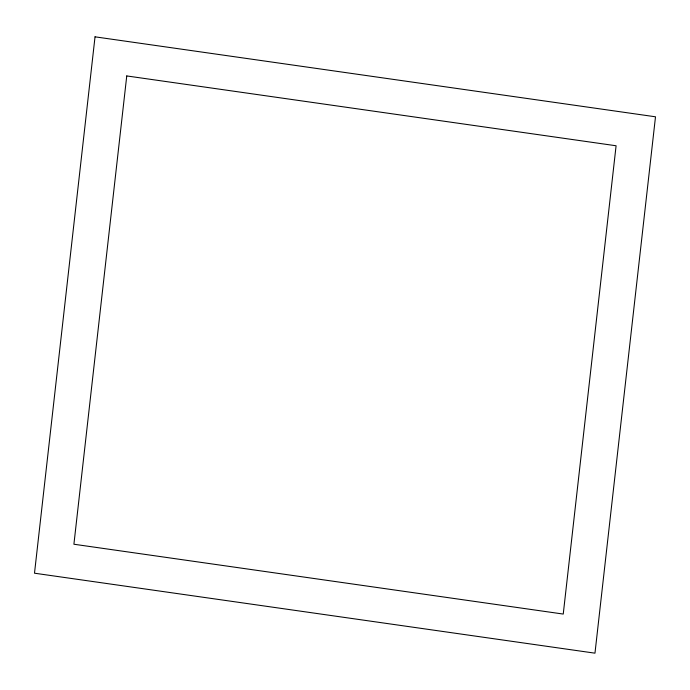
<?xml version="1.0" encoding="UTF-8"?>
<svg xmlns="http://www.w3.org/2000/svg" width="690" height="690" viewBox="0 0 690 690"><rect width="100%" height="100%" fill="white"/><g stroke="black" fill="none" stroke-linecap="round" stroke-linejoin="round"><path stroke-width="1.03" d="M95.03 36.829L34.5 573.2L594.97 653.171L655.5 116.8L95.03 36.829M126.753 75.935L73.908 544.238L563.247 614.066L616.092 145.763L126.753 75.935"/></g></svg>
